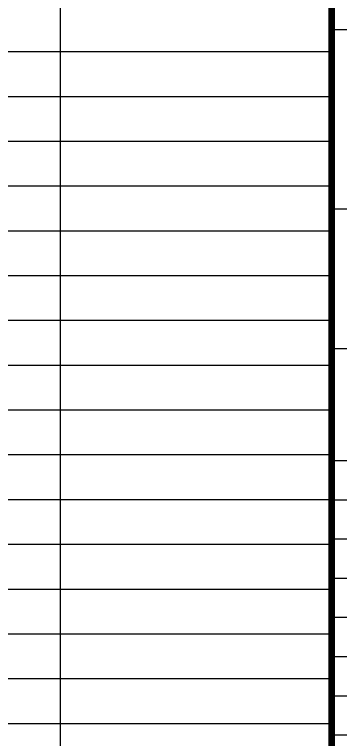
# Model space of a CAD drawing. Extents: x -441005 to 725361, y -182459 to 319313.
# Drawn here: x -252625 to -246793, y -126932 to -113981 of the extents above; entities that cross this region are included whole.
import ezdxf

# ---------------------------------------------------------------- set-up
doc = ezdxf.new("R2010")
doc.units = 0
doc.header["$LTSCALE"] = 100
doc.layers.get('0').update_dxf_attribs({"linetype": 'CONTINUOUS'})
doc.layers.get('Defpoints').update_dxf_attribs({"linetype": 'CONTINUOUS'})
doc.layers.add('图框', color=7, linetype='CONTINUOUS')

# ---------------------------------------------------------------- blocks, each defined once
blk = doc.blocks.new('A2+1_2')
at = {"layer": '图框'}
for p, q in [((81100, 19700), (88100, 19700)), ((81100, 16500), (88100, 16500)), ((81100, 14000), (88100, 14000)), ((81100, 12000), (88100, 12000)), ((81100, 11300), (88100, 11300)), ((81100, 10600), (88100, 10600)), ((81100, 9900), (88100, 9900)), ((81100, 9200), (88100, 9200)), ((81100, 8500), (88100, 8500)), ((81100, 7800), (88100, 7800)), ((81100, 7100), (88100, 7100))]:
    blk.add_line(p, q, dxfattribs=at)
at = {"layer": '图框', "const_width": 120}
blk.add_lwpolyline([(81100, 41000), (81100, 1000)], dxfattribs=at)

msp = doc.modelspace()

# ---------------------------------------------------------------- linework, layer by layer
at = {"layer": 'Defpoints', "color": 1}
for p, q in [((-251800, -132950), (-251800, -92950)), ((-246950, -114650.1), (-325650, -114650.1)), ((-246950, -115450.1), (-325650, -115450.1)), ((-246950, -116250.1), (-325650, -116250.1)), ((-246950, -117050.1), (-325650, -117050.1)), ((-246950, -117850.1), (-325650, -117850.1)), ((-246950, -118650.1), (-325650, -118650.1)), ((-246950, -119450.1), (-325650, -119450.1)), ((-246950, -120250.1), (-325650, -120250.1)), ((-246950, -121050.1), (-325650, -121050.1)), ((-246950, -121850.1), (-325650, -121850.1)), ((-246950, -122650.1), (-325650, -122650.1)), ((-246950, -123450.1), (-325650, -123450.1)), ((-246950, -124250.1), (-325650, -124250.1)), ((-246950, -125050.1), (-325650, -125050.1)), ((-246950, -125850.1), (-325650, -125850.1)), ((-246950, -126650.1), (-325650, -126650.1))]:
    msp.add_line(p, q, dxfattribs=at)

# ---------------------------------------------------------------- block references
msp.add_blockref('A2+1_2', (-328050, -133950))

doc.saveas('drawing.dxf')
